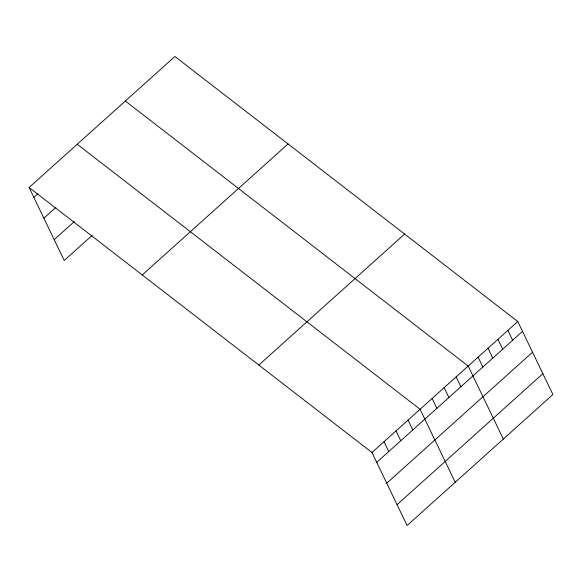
<?xml version="1.0" encoding="UTF-8"?>
<svg xmlns="http://www.w3.org/2000/svg" width="582" height="582" viewBox="0 0 582 582"><rect width="100%" height="100%" fill="white"/><g stroke="black" fill="none" stroke-linecap="round" stroke-linejoin="round"><path stroke-width="0.87" d="M29.1 187.484L174.906 56.49L517.769 321.519L552.9 394.516L407.094 525.51L371.963 452.512L29.1 187.484L64.231 260.481L92.298 235.266M33.851 197.349L37.859 193.748M43.876 218.185L55.901 207.381M54.206 239.653L74.256 221.64M142.248 274.944L288.054 143.95M258.815 365.052L404.621 234.059M371.963 452.512L517.769 321.519M376.707 462.377L522.52 331.384M386.739 483.213L532.545 352.212M397.07 504.674L542.875 373.68M125.334 101.028L468.197 366.056L503.328 439.054M77.217 144.256L420.08 409.284L455.211 482.282M507.853 330.423L512.604 340.288M497.937 339.328L502.688 349.193M488.022 348.24L492.772 358.105M478.113 357.144L482.856 367.009M456.164 376.86L460.915 386.724M444.139 387.67L448.882 397.535M432.106 398.474L436.856 408.338M408.047 420.088L412.798 429.953M396.022 430.898L400.765 440.763M383.989 441.702L388.74 451.567"/></g></svg>
